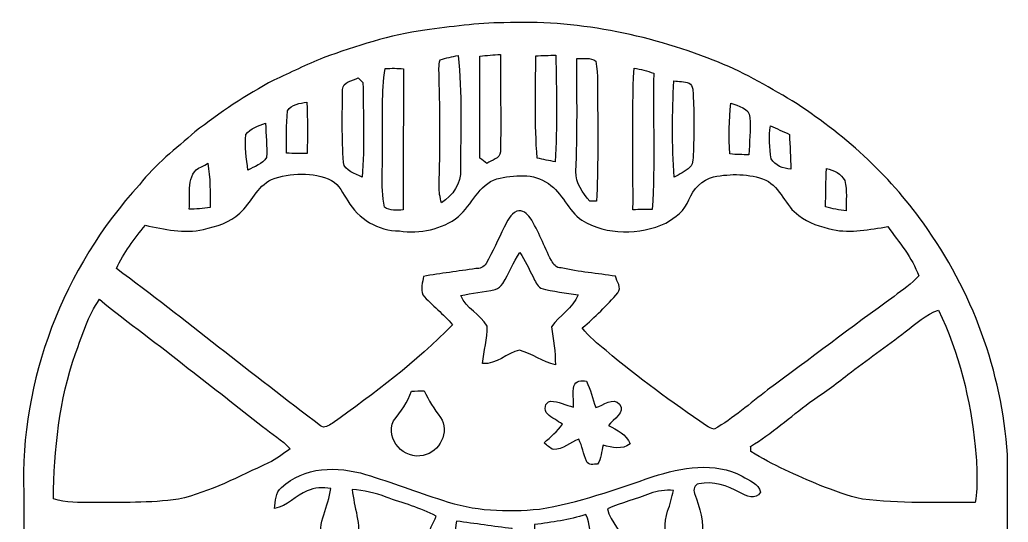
# Model space of a CAD drawing. Header units: centimetres. Extents: x -10.9 to 11, y -14.8 to 14.9.
# Drawn here: x -10.9 to 10.97, y 3.76 to 14.88 of the extents above; entities that cross this region are included whole.
import ezdxf

# ---------------------------------------------------------------- set-up
doc = ezdxf.new("R2010")
doc.units = ezdxf.units.CM
doc.header["$MEASUREMENT"] = 0
doc.layers.add('Camada 1', color=7, linetype='Continuous')

msp = doc.modelspace()

# ---------------------------------------------------------------- linework, layer by layer
at = {"layer": 'Camada 1', "color": 250}
for points, knots in [([(-1.94134, 14.65474), (-1.36137, 14.72882), (-0.7807, 14.81561), (-0.19438, 14.81737), (-0.19438, 14.81737), (1.38783, 14.8844), (2.97392, 14.57043), (4.44147, 13.98693), (4.44147, 13.98693), (5.05813, 13.75798), (5.62504, 13.41755), (6.19125, 13.08805), (6.19125, 13.08805), (7.31132, 12.37156), (8.31885, 11.46492), (9.09038, 10.37837), (9.09038, 10.37837), (10.17023, 8.88859), (10.82745, 7.0933), (10.94952, 5.25709), (10.94952, 5.25709), (10.95939, 1.37654), (10.95093, -2.50437), (10.9534, -6.38528), (10.9534, -6.38528), (10.8645, -9.15917), (10.96786, -11.93623), (10.89378, -14.71013), (10.89378, -14.71013), (8.31638, -14.7073), (5.73864, -14.72212), (3.16195, -14.69601), (3.16195, -14.69601), (1.67746, -14.66709), (0.19156, -14.75387), (-1.29293, -14.69319), (-1.29293, -14.69319), (-4.45699, -14.71965), (-7.62212, -14.70907), (-10.78618, -14.70942), (-10.78618, -14.70942), (-10.80241, -14.45119), (-10.81158, -14.1926), (-10.81299, -13.93472), (-10.81299, -13.93472), (-10.81334, -7.82002), (-10.81087, -1.70497), (-10.8144, 4.40972), (-10.8144, 4.40972), (-10.90083, 6.90421), (-9.9321, 9.39694), (-8.25147, 11.23138), (-8.25147, 11.23138), (-7.90434, 11.68259), (-7.44643, 12.02725), (-7.02486, 12.40331), (-7.02486, 12.40331), (-6.47277, 12.82665), (-5.89527, 13.2207), (-5.28073, 13.54772), (-5.28073, 13.54772), (-4.91419, 13.70894), (-4.56, 13.89768), (-4.18606, 14.04126), (-4.18606, 14.04126), (-3.45511, 14.30126), (-2.71321, 14.54891), (-1.94134, 14.65474), (-1.94134, 14.65474), (-1.94134, 14.65474), (-1.94134, 14.65474), (-1.94134, 14.65474)], [0, 0, 0, 0, 0.05263158, 0.05263158, 0.05263158, 0.05263158, 0.10526316, 0.10526316, 0.10526316, 0.10526316, 0.15789474, 0.15789474, 0.15789474, 0.15789474, 0.21052632, 0.21052632, 0.21052632, 0.21052632, 0.26315789, 0.26315789, 0.26315789, 0.26315789, 0.31578947, 0.31578947, 0.31578947, 0.31578947, 0.36842105, 0.36842105, 0.36842105, 0.36842105, 0.42105263, 0.42105263, 0.42105263, 0.42105263, 0.47368421, 0.47368421, 0.47368421, 0.47368421, 0.52631579, 0.52631579, 0.52631579, 0.52631579, 0.57894737, 0.57894737, 0.57894737, 0.57894737, 0.63157895, 0.63157895, 0.63157895, 0.63157895, 0.68421053, 0.68421053, 0.68421053, 0.68421053, 0.73684211, 0.73684211, 0.73684211, 0.73684211, 0.78947368, 0.78947368, 0.78947368, 0.78947368, 0.84210526, 0.84210526, 0.84210526, 0.84210526, 0.89473684, 0.89473684, 0.89473684, 0.89473684, 1, 1, 1, 1]), ([(-1.59773, 13.99469), (-1.64289, 13.8744), (-1.62242, 13.74175), (-1.62348, 13.61722), (-1.62348, 13.61722), (-1.60091, 12.81077), (-1.59456, 12.00362), (-1.62489, 11.19717), (-1.62489, 11.19717), (-1.63019, 11.07334), (-1.60055, 10.95198), (-1.57127, 10.83275), (-1.57127, 10.83275), (-1.32468, 10.98973), (-1.12466, 11.26596), (-1.14864, 11.5697), (-1.14864, 11.5697), (-1.15252, 12.41001), (-1.1116, 13.25633), (-1.20156, 14.09312), (-1.20156, 14.09312), (-1.33421, 14.0649), (-1.47002, 14.04196), (-1.59773, 13.99469), (-1.59773, 13.99469), (-1.59773, 13.99469), (-1.59773, 13.99469), (-1.59773, 13.99469)], [0, 0, 0, 0, 0.125, 0.125, 0.125, 0.125, 0.25, 0.25, 0.25, 0.25, 0.375, 0.375, 0.375, 0.375, 0.5, 0.5, 0.5, 0.5, 0.625, 0.625, 0.625, 0.625, 0.75, 0.75, 0.75, 0.75, 1, 1, 1, 1]), ([(-0.72249, 14.08077), (-0.72355, 13.3283), (-0.72531, 12.57547), (-0.72002, 11.82299), (-0.72002, 11.82299), (-0.66887, 11.78313), (-0.61736, 11.74327), (-0.5655, 11.7034), (-0.5655, 11.7034), (-0.46602, 11.7789), (-0.27728, 11.80571), (-0.26741, 11.95775), (-0.26741, 11.95775), (-0.24871, 12.67707), (-0.27199, 13.39673), (-0.26529, 14.1164), (-0.26529, 14.1164), (-0.41839, 14.10617), (-0.57044, 14.09453), (-0.72249, 14.08077), (-0.72249, 14.08077), (-0.72249, 14.08077), (-0.72249, 14.08077), (-0.72249, 14.08077)], [0, 0, 0, 0, 0.14285714, 0.14285714, 0.14285714, 0.14285714, 0.28571429, 0.28571429, 0.28571429, 0.28571429, 0.42857143, 0.42857143, 0.42857143, 0.42857143, 0.57142857, 0.57142857, 0.57142857, 0.57142857, 0.71428571, 0.71428571, 0.71428571, 0.71428571, 1, 1, 1, 1]), ([(0.51329, 14.08359), (0.51576, 13.32971), (0.48754, 12.57441), (0.54539, 11.82193), (0.54539, 11.82193), (0.67945, 11.7923), (0.8128, 11.76267), (0.94791, 11.73727), (0.94791, 11.73727), (0.98566, 12.52502), (0.97508, 13.31418), (0.95814, 14.10194), (0.95814, 14.10194), (0.80927, 14.0977), (0.66146, 14.09171), (0.51329, 14.08359), (0.51329, 14.08359), (0.51329, 14.08359), (0.51329, 14.08359), (0.51329, 14.08359)], [0, 0, 0, 0, 0.16666667, 0.16666667, 0.16666667, 0.16666667, 0.33333333, 0.33333333, 0.33333333, 0.33333333, 0.5, 0.5, 0.5, 0.5, 0.66666667, 0.66666667, 0.66666667, 0.66666667, 1, 1, 1, 1]), ([(1.42205, 14.02503), (1.42593, 13.19106), (1.43898, 12.3571), (1.403, 11.52348), (1.403, 11.52348), (1.391, 11.26631), (1.56034, 11.0557), (1.7085, 10.86485), (1.7085, 10.86485), (1.7586, 10.86555), (1.80904, 10.86626), (1.85984, 10.86697), (1.85984, 10.86697), (1.89054, 11.5951), (1.89301, 12.32464), (1.88101, 13.05313), (1.88101, 13.05313), (1.87184, 13.35687), (1.89865, 13.66343), (1.84573, 13.96435), (1.84573, 13.96435), (1.72861, 14.06137), (1.56175, 14.0148), (1.42205, 14.02503), (1.42205, 14.02503), (1.42205, 14.02503), (1.42205, 14.02503), (1.42205, 14.02503)], [0, 0, 0, 0, 0.125, 0.125, 0.125, 0.125, 0.25, 0.25, 0.25, 0.25, 0.375, 0.375, 0.375, 0.375, 0.5, 0.5, 0.5, 0.5, 0.625, 0.625, 0.625, 0.625, 0.75, 0.75, 0.75, 0.75, 1, 1, 1, 1]), ([(-2.81446, 13.8056), (-2.91077, 13.27926), (-2.85997, 12.7381), (-2.87726, 12.20611), (-2.87726, 12.20611), (-2.85891, 11.7161), (-2.92276, 11.2148), (-2.83457, 10.73115), (-2.83457, 10.73115), (-2.7111, 10.65107), (-2.55658, 10.66835), (-2.41688, 10.67435), (-2.41688, 10.67435), (-2.42111, 11.71645), (-2.41229, 12.75891), (-2.40912, 13.80102), (-2.40912, 13.80102), (-2.54388, 13.81054), (-2.6797, 13.81125), (-2.81446, 13.8056), (-2.81446, 13.8056), (-2.81446, 13.8056), (-2.81446, 13.8056), (-2.81446, 13.8056)], [0, 0, 0, 0, 0.14285714, 0.14285714, 0.14285714, 0.14285714, 0.28571429, 0.28571429, 0.28571429, 0.28571429, 0.42857143, 0.42857143, 0.42857143, 0.42857143, 0.57142857, 0.57142857, 0.57142857, 0.57142857, 0.71428571, 0.71428571, 0.71428571, 0.71428571, 1, 1, 1, 1]), ([(2.68958, 13.8116), (2.63454, 12.76844), (2.67406, 11.72316), (2.66559, 10.67893), (2.66559, 10.67893), (2.80776, 10.67893), (2.94993, 10.6807), (3.09245, 10.68317), (3.09245, 10.68317), (3.1556, 11.68753), (3.10621, 12.69506), (3.12385, 13.70048), (3.12385, 13.70048), (2.98309, 13.75092), (2.83704, 13.78761), (2.68958, 13.8116), (2.68958, 13.8116), (2.68958, 13.8116), (2.68958, 13.8116), (2.68958, 13.8116)], [0, 0, 0, 0, 0.16666667, 0.16666667, 0.16666667, 0.16666667, 0.33333333, 0.33333333, 0.33333333, 0.33333333, 0.5, 0.5, 0.5, 0.5, 0.66666667, 0.66666667, 0.66666667, 0.66666667, 1, 1, 1, 1]), ([(-3.75779, 13.33747), (-3.76555, 12.80054), (-3.77719, 12.26185), (-3.73839, 11.72598), (-3.73839, 11.72598), (-3.71828, 11.52878), (-3.47274, 11.48221), (-3.32493, 11.39613), (-3.32493, 11.39613), (-3.2699, 12.09428), (-3.30306, 12.79631), (-3.30764, 13.49586), (-3.30764, 13.49586), (-3.34257, 13.52903), (-3.37679, 13.56219), (-3.41101, 13.5957), (-3.41101, 13.5957), (-3.53554, 13.53326), (-3.76237, 13.51809), (-3.75779, 13.33747), (-3.75779, 13.33747), (-3.75779, 13.33747), (-3.75779, 13.33747), (-3.75779, 13.33747)], [0, 0, 0, 0, 0.14285714, 0.14285714, 0.14285714, 0.14285714, 0.28571429, 0.28571429, 0.28571429, 0.28571429, 0.42857143, 0.42857143, 0.42857143, 0.42857143, 0.57142857, 0.57142857, 0.57142857, 0.57142857, 0.71428571, 0.71428571, 0.71428571, 0.71428571, 1, 1, 1, 1]), ([(3.57117, 13.53538), (3.52989, 12.82488), (3.52742, 12.11051), (3.57646, 11.40037), (3.57646, 11.40037), (3.69993, 11.45928), (3.81988, 11.52842), (3.9243, 11.61768), (3.9243, 11.61768), (4.01637, 11.70128), (3.98639, 11.85227), (4.00332, 11.95775), (4.00332, 11.95775), (4.01461, 12.3698), (4.01673, 12.78255), (3.99944, 13.19424), (3.99944, 13.19424), (3.98992, 13.28279), (4.00509, 13.42672), (3.90701, 13.48034), (3.90701, 13.48034), (3.80436, 13.52973), (3.67665, 13.50856), (3.57117, 13.53538), (3.57117, 13.53538), (3.57117, 13.53538), (3.57117, 13.53538), (3.57117, 13.53538)], [0, 0, 0, 0, 0.125, 0.125, 0.125, 0.125, 0.25, 0.25, 0.25, 0.25, 0.375, 0.375, 0.375, 0.375, 0.5, 0.5, 0.5, 0.5, 0.625, 0.625, 0.625, 0.625, 0.75, 0.75, 0.75, 0.75, 1, 1, 1, 1]), ([(-4.97628, 12.8651), (-5.00839, 12.55536), (-4.99392, 12.24245), (-4.99674, 11.9313), (-4.99674, 11.9313), (-4.84646, 11.91683), (-4.69477, 11.91824), (-4.54378, 11.92389), (-4.54378, 11.92389), (-4.53249, 12.30277), (-4.53284, 12.68201), (-4.5473, 13.06054), (-4.5473, 13.06054), (-4.6997, 13.03549), (-4.89267, 13.0175), (-4.97628, 12.8651), (-4.97628, 12.8651), (-4.97628, 12.8651), (-4.97628, 12.8651), (-4.97628, 12.8651)], [0, 0, 0, 0, 0.16666667, 0.16666667, 0.16666667, 0.16666667, 0.33333333, 0.33333333, 0.33333333, 0.33333333, 0.5, 0.5, 0.5, 0.5, 0.66666667, 0.66666667, 0.66666667, 0.66666667, 1, 1, 1, 1]), ([(4.82988, 13.03584), (4.79884, 12.6626), (4.77485, 12.28584), (4.81224, 11.91225), (4.81224, 11.91225), (4.95088, 11.89919), (5.08917, 11.89672), (5.22852, 11.89425), (5.22852, 11.89425), (5.24016, 12.16977), (5.27297, 12.44529), (5.25321, 12.72116), (5.25321, 12.72116), (5.24616, 12.93107), (4.9911, 12.97763), (4.82988, 13.03584), (4.82988, 13.03584), (4.82988, 13.03584), (4.82988, 13.03584), (4.82988, 13.03584)], [0, 0, 0, 0, 0.16666667, 0.16666667, 0.16666667, 0.16666667, 0.33333333, 0.33333333, 0.33333333, 0.33333333, 0.5, 0.5, 0.5, 0.5, 0.66666667, 0.66666667, 0.66666667, 0.66666667, 1, 1, 1, 1]), ([(-5.90021, 12.34052), (-5.92808, 12.07805), (-5.88998, 11.811), (-5.85188, 11.551), (-5.85188, 11.551), (-5.71147, 11.63285), (-5.53614, 11.6907), (-5.44407, 11.83146), (-5.44407, 11.83146), (-5.41902, 12.08475), (-5.46135, 12.34122), (-5.461, 12.59487), (-5.461, 12.59487), (-5.61587, 12.53631), (-5.80355, 12.48798), (-5.90021, 12.34052), (-5.90021, 12.34052), (-5.90021, 12.34052), (-5.90021, 12.34052), (-5.90021, 12.34052)], [0, 0, 0, 0, 0.16666667, 0.16666667, 0.16666667, 0.16666667, 0.33333333, 0.33333333, 0.33333333, 0.33333333, 0.5, 0.5, 0.5, 0.5, 0.66666667, 0.66666667, 0.66666667, 0.66666667, 1, 1, 1, 1]), ([(5.7083, 12.53701), (5.66632, 12.29571), (5.69136, 12.0463), (5.72205, 11.80606), (5.72205, 11.80606), (5.80496, 11.65225), (5.99158, 11.5891), (6.15703, 11.57464), (6.15703, 11.57464), (6.15315, 11.83252), (6.14362, 12.08969), (6.12599, 12.34687), (6.12599, 12.34687), (5.98629, 12.41001), (5.848, 12.47457), (5.7083, 12.53701), (5.7083, 12.53701), (5.7083, 12.53701), (5.7083, 12.53701), (5.7083, 12.53701)], [0, 0, 0, 0, 0.16666667, 0.16666667, 0.16666667, 0.16666667, 0.33333333, 0.33333333, 0.33333333, 0.33333333, 0.5, 0.5, 0.5, 0.5, 0.66666667, 0.66666667, 0.66666667, 0.66666667, 1, 1, 1, 1]), ([(-6.87952, 11.6272), (-7.24994, 11.48538), (-7.106, 10.99432), (-7.15645, 10.69093), (-7.15645, 10.69093), (-7.00017, 10.6874), (-6.84495, 10.70998), (-6.68972, 10.72515), (-6.68972, 10.72515), (-6.68126, 11.05288), (-6.68796, 11.38273), (-6.74052, 11.70693), (-6.74052, 11.70693), (-6.7751, 11.68682), (-6.84495, 11.64696), (-6.87952, 11.6272), (-6.87952, 11.6272), (-6.87952, 11.6272), (-6.87952, 11.6272), (-6.87952, 11.6272)], [0, 0, 0, 0, 0.16666667, 0.16666667, 0.16666667, 0.16666667, 0.33333333, 0.33333333, 0.33333333, 0.33333333, 0.5, 0.5, 0.5, 0.5, 0.66666667, 0.66666667, 0.66666667, 0.66666667, 1, 1, 1, 1]), ([(-5.33329, 11.34604), (-5.6575, 11.19364), (-5.77109, 10.82569), (-6.03356, 10.6045), (-6.03356, 10.6045), (-6.24946, 10.39248), (-6.55144, 10.30922), (-6.83719, 10.23902), (-6.83719, 10.23902), (-7.26616, 10.14342), (-7.7022, 10.24502), (-8.12271, 10.33357), (-8.12271, 10.33357), (-8.36048, 10.03265), (-8.61236, 9.73067), (-8.76018, 9.3733), (-8.76018, 9.3733), (-7.233, 8.24371), (-5.76721, 7.03333), (-4.24639, 5.89597), (-4.24639, 5.89597), (-4.16454, 5.82224), (-4.0647, 5.90021), (-3.98992, 5.94501), (-3.98992, 5.94501), (-3.05788, 6.61423), (-2.13254, 7.30426), (-1.32821, 8.12659), (-1.32821, 8.12659), (-1.52153, 8.37283), (-1.78047, 8.55768), (-1.98579, 8.79228), (-1.98579, 8.79228), (-2.03553, 8.92351), (-1.98579, 9.06815), (-1.97062, 9.20221), (-1.97062, 9.20221), (-1.58715, 9.27206), (-1.19944, 9.31298), (-0.81456, 9.37472), (-0.81456, 9.37472), (-0.7239, 9.3666), (-0.63041, 9.40893), (-0.58526, 9.48655), (-0.58526, 9.48655), (-0.43145, 9.74407), (-0.3175, 10.02242), (-0.18627, 10.29158), (-0.18627, 10.29158), (-0.10724, 10.41753), (-0.05292, 10.58827), (0.09948, 10.64366), (0.09948, 10.64366), (0.21731, 10.68317), (0.32702, 10.59039), (0.39017, 10.49937), (0.39017, 10.49937), (0.58279, 10.2041), (0.6925, 9.86578), (0.86007, 9.5571), (0.86007, 9.5571), (0.90558, 9.4749), (0.96061, 9.38001), (1.07774, 9.39271), (1.07774, 9.39271), (1.47179, 9.29675), (1.87819, 9.26923), (2.27789, 9.20432), (2.27789, 9.20432), (2.30964, 9.08861), (2.42076, 8.94891), (2.32974, 8.83602), (2.32974, 8.83602), (2.0895, 8.55803), (1.82562, 8.2991), (1.54517, 8.06168), (1.54517, 8.06168), (1.6891, 7.86236), (1.88666, 7.71349), (2.07363, 7.55756), (2.07363, 7.55756), (2.77742, 6.95854), (3.52919, 6.41844), (4.28978, 5.89421), (4.28978, 5.89421), (4.34164, 5.8607), (4.39667, 5.82718), (4.45982, 5.82083), (4.45982, 5.82083), (4.89126, 6.05543), (5.25462, 6.39198), (5.6448, 6.6862), (5.6448, 6.6862), (6.57684, 7.37694), (7.50217, 8.0772), (8.44197, 8.75771), (8.44197, 8.75771), (8.62718, 8.90552), (8.83073, 9.03287), (8.98737, 9.21279), (8.98737, 9.21279), (8.84484, 9.62201), (8.55098, 9.95398), (8.30439, 10.30393), (8.30439, 10.30393), (7.90222, 10.24396), (7.48877, 10.1533), (7.08342, 10.23761), (7.08342, 10.23761), (6.82096, 10.30252), (6.54826, 10.37555), (6.33659, 10.55299), (6.33659, 10.55299), (6.02862, 10.75478), (5.9436, 11.17071), (5.60211, 11.33369), (5.60211, 11.33369), (5.2384, 11.48468), (4.83094, 11.47727), (4.44994, 11.40742), (4.44994, 11.40742), (4.19805, 11.33651), (3.99909, 11.13719), (3.90207, 10.89801), (3.90207, 10.89801), (3.81282, 10.66094), (3.60751, 10.50043), (3.39196, 10.38366), (3.39196, 10.38366), (2.81129, 10.11378), (2.09056, 10.11167), (1.53494, 10.4454), (1.53494, 10.4454), (1.22555, 10.65424), (1.10984, 11.05358), (0.7941, 11.25502), (0.7941, 11.25502), (0.47025, 11.50338), (0.02787, 11.43705), (-0.34537, 11.36438), (-0.34537, 11.36438), (-0.74683, 11.22786), (-0.89711, 10.79041), (-1.19345, 10.52477), (-1.19345, 10.52477), (-1.56069, 10.24431), (-2.04717, 10.13636), (-2.50261, 10.20868), (-2.50261, 10.20868), (-2.96792, 10.20515), (-3.41242, 10.47573), (-3.64243, 10.87508), (-3.64243, 10.87508), (-3.75214, 11.03171), (-3.82976, 11.22821), (-4.00297, 11.32522), (-4.00297, 11.32522), (-4.41713, 11.52207), (-4.90961, 11.50302), (-5.33329, 11.34604), (-5.33329, 11.34604), (-5.33329, 11.34604), (-5.33329, 11.34604), (-5.33329, 11.34604)], [0, 0, 0, 0, 0.02380952, 0.02380952, 0.02380952, 0.02380952, 0.04761905, 0.04761905, 0.04761905, 0.04761905, 0.07142857, 0.07142857, 0.07142857, 0.07142857, 0.0952381, 0.0952381, 0.0952381, 0.0952381, 0.11904762, 0.11904762, 0.11904762, 0.11904762, 0.14285714, 0.14285714, 0.14285714, 0.14285714, 0.16666667, 0.16666667, 0.16666667, 0.16666667, 0.19047619, 0.19047619, 0.19047619, 0.19047619, 0.21428571, 0.21428571, 0.21428571, 0.21428571, 0.23809524, 0.23809524, 0.23809524, 0.23809524, 0.26190476, 0.26190476, 0.26190476, 0.26190476, 0.28571429, 0.28571429, 0.28571429, 0.28571429, 0.30952381, 0.30952381, 0.30952381, 0.30952381, 0.33333333, 0.33333333, 0.33333333, 0.33333333, 0.35714286, 0.35714286, 0.35714286, 0.35714286, 0.38095238, 0.38095238, 0.38095238, 0.38095238, 0.4047619, 0.4047619, 0.4047619, 0.4047619, 0.42857143, 0.42857143, 0.42857143, 0.42857143, 0.45238095, 0.45238095, 0.45238095, 0.45238095, 0.47619048, 0.47619048, 0.47619048, 0.47619048, 0.5, 0.5, 0.5, 0.5, 0.52380952, 0.52380952, 0.52380952, 0.52380952, 0.54761905, 0.54761905, 0.54761905, 0.54761905, 0.57142857, 0.57142857, 0.57142857, 0.57142857, 0.5952381, 0.5952381, 0.5952381, 0.5952381, 0.61904762, 0.61904762, 0.61904762, 0.61904762, 0.64285714, 0.64285714, 0.64285714, 0.64285714, 0.66666667, 0.66666667, 0.66666667, 0.66666667, 0.69047619, 0.69047619, 0.69047619, 0.69047619, 0.71428571, 0.71428571, 0.71428571, 0.71428571, 0.73809524, 0.73809524, 0.73809524, 0.73809524, 0.76190476, 0.76190476, 0.76190476, 0.76190476, 0.78571429, 0.78571429, 0.78571429, 0.78571429, 0.80952381, 0.80952381, 0.80952381, 0.80952381, 0.83333333, 0.83333333, 0.83333333, 0.83333333, 0.85714286, 0.85714286, 0.85714286, 0.85714286, 0.88095238, 0.88095238, 0.88095238, 0.88095238, 0.9047619, 0.9047619, 0.9047619, 0.9047619, 0.92857143, 0.92857143, 0.92857143, 0.92857143, 0.95238095, 0.95238095, 0.95238095, 0.95238095, 1, 1, 1, 1]), ([(6.94619, 11.5891), (6.93314, 11.30582), (6.93102, 11.02219), (6.92573, 10.73891), (6.92573, 10.73891), (7.07743, 10.70292), (7.22983, 10.668), (7.3854, 10.65001), (7.3854, 10.65001), (7.37658, 10.87296), (7.40798, 11.10438), (7.35295, 11.3224), (7.35295, 11.3224), (7.27181, 11.47127), (7.10777, 11.55559), (6.94619, 11.5891), (6.94619, 11.5891), (6.94619, 11.5891), (6.94619, 11.5891), (6.94619, 11.5891)], [0, 0, 0, 0, 0.16666667, 0.16666667, 0.16666667, 0.16666667, 0.33333333, 0.33333333, 0.33333333, 0.33333333, 0.5, 0.5, 0.5, 0.5, 0.66666667, 0.66666667, 0.66666667, 0.66666667, 1, 1, 1, 1]), ([(-0.21343, 9.04628), (-0.25435, 8.9849), (-0.30939, 8.92633), (-0.38453, 8.91117), (-0.38453, 8.91117), (-0.63606, 8.85331), (-0.89323, 8.82932), (-1.14582, 8.77852), (-1.14582, 8.77852), (-1.02164, 8.49595), (-0.71931, 8.35872), (-0.56056, 8.1026), (-0.56056, 8.1026), (-0.54081, 7.82532), (-0.64523, 7.55156), (-0.66005, 7.27428), (-0.66005, 7.27428), (-0.35101, 7.24711), (-0.12524, 7.50323), (0.15804, 7.56849), (0.15804, 7.56849), (0.43145, 7.48877), (0.66781, 7.30709), (0.94862, 7.24112), (0.94862, 7.24112), (0.95003, 7.52581), (0.9077, 7.80803), (0.86254, 8.08849), (0.86254, 8.08849), (1.03928, 8.33755), (1.33526, 8.50194), (1.45168, 8.79193), (1.45168, 8.79193), (1.17792, 8.84273), (0.89747, 8.86248), (0.62971, 8.94009), (0.62971, 8.94009), (0.54187, 8.9983), (0.50094, 9.10061), (0.45473, 9.19092), (0.45473, 9.19092), (0.3683, 9.37577), (0.26741, 9.55357), (0.16475, 9.72996), (0.16475, 9.72996), (0.01411, 9.51618), (-0.07232, 9.26571), (-0.21343, 9.04628), (-0.21343, 9.04628), (-0.21343, 9.04628), (-0.21343, 9.04628), (-0.21343, 9.04628)], [0, 0, 0, 0, 0.07142857, 0.07142857, 0.07142857, 0.07142857, 0.14285714, 0.14285714, 0.14285714, 0.14285714, 0.21428571, 0.21428571, 0.21428571, 0.21428571, 0.28571429, 0.28571429, 0.28571429, 0.28571429, 0.35714286, 0.35714286, 0.35714286, 0.35714286, 0.42857143, 0.42857143, 0.42857143, 0.42857143, 0.5, 0.5, 0.5, 0.5, 0.57142857, 0.57142857, 0.57142857, 0.57142857, 0.64285714, 0.64285714, 0.64285714, 0.64285714, 0.71428571, 0.71428571, 0.71428571, 0.71428571, 0.78571429, 0.78571429, 0.78571429, 0.78571429, 0.85714286, 0.85714286, 0.85714286, 0.85714286, 1, 1, 1, 1]), ([(-9.66611, 7.493), (-10.02771, 6.46254), (-10.14553, 5.36399), (-10.154, 4.27708), (-10.154, 4.27708), (-9.88095, 4.17583), (-9.58109, 4.2037), (-9.29569, 4.19241), (-9.29569, 4.19241), (-8.65963, 4.19911), (-8.01899, 4.1783), (-7.38717, 4.26896), (-7.38717, 4.26896), (-6.68549, 4.43018), (-6.04802, 4.77238), (-5.39926, 5.07153), (-5.39926, 5.07153), (-5.2257, 5.15408), (-5.07224, 5.2705), (-4.91984, 5.3855), (-4.91984, 5.3855), (-5.09905, 5.57847), (-5.32694, 5.71641), (-5.5305, 5.88151), (-5.5305, 5.88151), (-6.08224, 6.3059), (-6.62234, 6.74405), (-7.17726, 7.16456), (-7.17726, 7.16456), (-7.81826, 7.69126), (-8.50159, 8.16363), (-9.138, 8.69597), (-9.138, 8.69597), (-9.38988, 8.3319), (-9.51865, 7.90504), (-9.66611, 7.493), (-9.66611, 7.493), (-9.66611, 7.493), (-9.66611, 7.493), (-9.66611, 7.493)], [0, 0, 0, 0, 0.09090909, 0.09090909, 0.09090909, 0.09090909, 0.18181818, 0.18181818, 0.18181818, 0.18181818, 0.27272727, 0.27272727, 0.27272727, 0.27272727, 0.36363636, 0.36363636, 0.36363636, 0.36363636, 0.45454545, 0.45454545, 0.45454545, 0.45454545, 0.54545455, 0.54545455, 0.54545455, 0.54545455, 0.63636364, 0.63636364, 0.63636364, 0.63636364, 0.72727273, 0.72727273, 0.72727273, 0.72727273, 0.81818182, 0.81818182, 0.81818182, 0.81818182, 1, 1, 1, 1]), ([(8.69103, 7.97736), (8.27828, 7.64505), (7.83414, 7.35506), (7.41856, 7.02627), (7.41856, 7.02627), (7.14763, 6.81143), (6.86858, 6.60647), (6.58107, 6.41456), (6.58107, 6.41456), (6.14539, 6.08647), (5.73299, 5.72664), (5.26909, 5.43772), (5.26909, 5.43772), (5.2705, 5.40949), (5.27367, 5.3534), (5.27544, 5.32518), (5.27544, 5.32518), (5.75733, 5.01967), (6.28297, 4.79425), (6.80755, 4.57376), (6.80755, 4.57376), (7.11376, 4.45982), (7.41962, 4.33775), (7.7403, 4.27037), (7.7403, 4.27037), (8.56897, 4.15925), (9.40647, 4.20829), (10.23973, 4.19594), (10.23973, 4.19594), (10.3004, 4.60516), (10.27536, 5.02144), (10.23902, 5.43172), (10.23902, 5.43172), (10.1346, 6.47524), (9.87954, 7.50887), (9.42622, 8.45749), (9.42622, 8.45749), (9.14788, 8.35342), (8.92492, 8.15199), (8.69103, 7.97736), (8.69103, 7.97736), (8.69103, 7.97736), (8.69103, 7.97736), (8.69103, 7.97736)], [0, 0, 0, 0, 0.08333333, 0.08333333, 0.08333333, 0.08333333, 0.16666667, 0.16666667, 0.16666667, 0.16666667, 0.25, 0.25, 0.25, 0.25, 0.33333333, 0.33333333, 0.33333333, 0.33333333, 0.41666667, 0.41666667, 0.41666667, 0.41666667, 0.5, 0.5, 0.5, 0.5, 0.58333333, 0.58333333, 0.58333333, 0.58333333, 0.66666667, 0.66666667, 0.66666667, 0.66666667, 0.75, 0.75, 0.75, 0.75, 0.83333333, 0.83333333, 0.83333333, 0.83333333, 1, 1, 1, 1]), ([(1.35925, 6.77439), (1.31621, 6.62234), (1.36878, 6.46218), (1.34796, 6.30696), (1.34796, 6.30696), (1.17934, 6.35353), (1.01741, 6.42937), (0.84032, 6.44207), (0.84032, 6.44207), (0.71508, 6.41667), (0.68509, 6.23746), (0.77399, 6.15527), (0.77399, 6.15527), (0.87242, 6.06425), (0.99554, 6.00534), (1.10631, 5.93019), (1.10631, 5.93019), (0.99836, 5.76792), (0.84102, 5.64938), (0.70273, 5.51497), (0.70273, 5.51497), (0.76517, 5.45994), (0.82621, 5.39891), (0.90452, 5.36575), (0.90452, 5.36575), (1.11831, 5.37069), (1.276, 5.52732), (1.46685, 5.59964), (1.46685, 5.59964), (1.54481, 5.44371), (1.56492, 5.26697), (1.63759, 5.10928), (1.63759, 5.10928), (1.67534, 5.00944), (1.7967, 5.04719), (1.88136, 5.04225), (1.88136, 5.04225), (1.95933, 5.17031), (1.97132, 5.32377), (2.00731, 5.46629), (2.00731, 5.46629), (2.20662, 5.40667), (2.4197, 5.35552), (2.60209, 5.49663), (2.60209, 5.49663), (2.51566, 5.70442), (2.31281, 5.80249), (2.12478, 5.89915), (2.12478, 5.89915), (2.22179, 6.04837), (2.5146, 6.1782), (2.37067, 6.37399), (2.37067, 6.37399), (2.22673, 6.53944), (2.00695, 6.34118), (1.84538, 6.29744), (1.84538, 6.29744), (1.76071, 6.48652), (1.73355, 6.69784), (1.63512, 6.87987), (1.63512, 6.87987), (1.52188, 6.90386), (1.40123, 6.88975), (1.35925, 6.77439), (1.35925, 6.77439), (1.35925, 6.77439), (1.35925, 6.77439), (1.35925, 6.77439)], [0, 0, 0, 0, 0.05555556, 0.05555556, 0.05555556, 0.05555556, 0.11111111, 0.11111111, 0.11111111, 0.11111111, 0.16666667, 0.16666667, 0.16666667, 0.16666667, 0.22222222, 0.22222222, 0.22222222, 0.22222222, 0.27777778, 0.27777778, 0.27777778, 0.27777778, 0.33333333, 0.33333333, 0.33333333, 0.33333333, 0.38888889, 0.38888889, 0.38888889, 0.38888889, 0.44444444, 0.44444444, 0.44444444, 0.44444444, 0.5, 0.5, 0.5, 0.5, 0.55555556, 0.55555556, 0.55555556, 0.55555556, 0.61111111, 0.61111111, 0.61111111, 0.61111111, 0.66666667, 0.66666667, 0.66666667, 0.66666667, 0.72222222, 0.72222222, 0.72222222, 0.72222222, 0.77777778, 0.77777778, 0.77777778, 0.77777778, 0.83333333, 0.83333333, 0.83333333, 0.83333333, 0.88888889, 0.88888889, 0.88888889, 0.88888889, 1, 1, 1, 1]), ([(-2.23449, 6.66185), (-2.31881, 6.4142), (-2.47191, 6.20642), (-2.63419, 6.00498), (-2.63419, 6.00498), (-2.82046, 5.59435), (-2.39183, 5.12868), (-1.97344, 5.2391), (-1.97344, 5.2391), (-1.61819, 5.30154), (-1.37336, 5.77109), (-1.59385, 6.07871), (-1.59385, 6.07871), (-1.73037, 6.26569), (-1.85526, 6.45971), (-1.95545, 6.6682), (-1.95545, 6.6682), (-2.04858, 6.66644), (-2.14171, 6.66432), (-2.23449, 6.66185), (-2.23449, 6.66185), (-2.23449, 6.66185), (-2.23449, 6.66185), (-2.23449, 6.66185)], [0, 0, 0, 0, 0.14285714, 0.14285714, 0.14285714, 0.14285714, 0.28571429, 0.28571429, 0.28571429, 0.28571429, 0.42857143, 0.42857143, 0.42857143, 0.42857143, 0.57142857, 0.57142857, 0.57142857, 0.57142857, 0.71428571, 0.71428571, 0.71428571, 0.71428571, 1, 1, 1, 1]), ([(3.11115, 4.77061), (2.28847, 4.48098), (1.45909, 4.18959), (0.59514, 4.05059), (0.59514, 4.05059), (-0.12206, 3.97792), (-0.86572, 4.0065), (-1.55152, 4.24709), (-1.55152, 4.24709), (-2.12125, 4.4256), (-2.67829, 4.6415), (-3.24908, 4.81612), (-3.24908, 4.81612), (-3.86186, 5.0045), (-4.61998, 4.99604), (-5.10963, 4.52684), (-5.10963, 4.52684), (-5.24827, 4.41219), (-5.2391, 4.22451), (-5.26344, 4.06294), (-5.26344, 4.06294), (-4.98299, 4.11656), (-4.79531, 4.34622), (-4.54131, 4.45452), (-4.54131, 4.45452), (-4.37938, 4.52861), (-4.19382, 4.53108), (-4.02096, 4.5018), (-4.02096, 4.5018), (-4.06859, 4.1088), (-4.31518, 3.74544), (-4.23227, 3.33904), (-4.23227, 3.33904), (-4.22804, 3.12526), (-4.10316, 2.93582), (-3.92994, 2.81975), (-3.92994, 2.81975), (-3.62056, 2.74285), (-3.50449, 3.09069), (-3.43076, 3.31364), (-3.43076, 3.31364), (-3.33904, 3.70452), (-3.5112, 4.09469), (-3.54365, 4.48275), (-3.54365, 4.48275), (-3.28612, 4.46722), (-3.0353, 4.40619), (-2.79435, 4.31447), (-2.79435, 4.31447), (-2.42464, 4.17759), (-2.03694, 4.08234), (-1.68945, 3.89114), (-1.68945, 3.89114), (-1.81751, 3.57223), (-2.01859, 3.27625), (-2.06375, 2.92841), (-2.06375, 2.92841), (-2.06481, 2.70616), (-2.06587, 2.44757), (-1.91276, 2.26695), (-1.91276, 2.26695), (-1.81751, 2.15688), (-1.64253, 2.16429), (-1.54023, 2.26377), (-1.54023, 2.26377), (-1.28834, 2.47509), (-1.19662, 2.81975), (-1.1998, 3.13725), (-1.1998, 3.13725), (-1.23472, 3.35033), (-1.2954, 3.56729), (-1.2379, 3.78213), (-1.2379, 3.78213), (-0.82867, 3.72604), (-0.41981, 3.66995), (-0.01023, 3.61597), (-0.01023, 3.61597), (-0.04022, 3.16124), (-0.1845, 2.66312), (0.02787, 2.23132), (0.02787, 2.23132), (0.12982, 2.07539), (0.28257, 1.88101), (0.49742, 1.94769), (0.49742, 1.94769), (0.65193, 2.07821), (0.72531, 2.28741), (0.74648, 2.48285), (0.74648, 2.48285), (0.83749, 2.92417), (0.47025, 3.2706), (0.49001, 3.70452), (0.49001, 3.70452), (0.87136, 3.76167), (1.25554, 3.80753), (1.62384, 3.92677), (1.62384, 3.92677), (1.82245, 3.51331), (1.60867, 2.99755), (1.88207, 2.60597), (1.88207, 2.60597), (1.96532, 2.38831), (2.19428, 2.31951), (2.38901, 2.24049), (2.38901, 2.24049), (2.61126, 2.51813), (2.64901, 2.91782), (2.52166, 3.24485), (2.52166, 3.24485), (2.43346, 3.5433), (2.16429, 3.74544), (2.10291, 4.05624), (2.10291, 4.05624), (2.40806, 4.18924), (2.73191, 4.2739), (3.04271, 4.39244), (3.04271, 4.39244), (3.20781, 4.45946), (3.38596, 4.47322), (3.5627, 4.4637), (3.5627, 4.4637), (3.52919, 4.30777), (3.4865, 4.15431), (3.43288, 4.00438), (3.43288, 4.00438), (3.34504, 3.74438), (3.38384, 3.46604), (3.43112, 3.20322), (3.43112, 3.20322), (3.48297, 2.9778), (3.69817, 2.82046), (3.92959, 2.82646), (3.92959, 2.82646), (4.03966, 3.00919), (4.18183, 3.18488), (4.19594, 3.40748), (4.19594, 3.40748), (4.24885, 3.74967), (4.13632, 4.07987), (4.02802, 4.39773), (4.02802, 4.39773), (3.99168, 4.47922), (4.02449, 4.59246), (4.12044, 4.60975), (4.12044, 4.60975), (4.43618, 4.67325), (4.75721, 4.56882), (5.03167, 4.41607), (5.03167, 4.41607), (5.16678, 4.33705), (5.38586, 4.24321), (5.48393, 4.4203), (5.48393, 4.4203), (5.45006, 4.61821), (5.22958, 4.68454), (5.08176, 4.77873), (5.08176, 4.77873), (4.47181, 5.10469), (3.74015, 4.9657), (3.11115, 4.77061), (3.11115, 4.77061), (3.11115, 4.77061), (3.11115, 4.77061), (3.11115, 4.77061)], [0, 0, 0, 0, 0.02380952, 0.02380952, 0.02380952, 0.02380952, 0.04761905, 0.04761905, 0.04761905, 0.04761905, 0.07142857, 0.07142857, 0.07142857, 0.07142857, 0.0952381, 0.0952381, 0.0952381, 0.0952381, 0.11904762, 0.11904762, 0.11904762, 0.11904762, 0.14285714, 0.14285714, 0.14285714, 0.14285714, 0.16666667, 0.16666667, 0.16666667, 0.16666667, 0.19047619, 0.19047619, 0.19047619, 0.19047619, 0.21428571, 0.21428571, 0.21428571, 0.21428571, 0.23809524, 0.23809524, 0.23809524, 0.23809524, 0.26190476, 0.26190476, 0.26190476, 0.26190476, 0.28571429, 0.28571429, 0.28571429, 0.28571429, 0.30952381, 0.30952381, 0.30952381, 0.30952381, 0.33333333, 0.33333333, 0.33333333, 0.33333333, 0.35714286, 0.35714286, 0.35714286, 0.35714286, 0.38095238, 0.38095238, 0.38095238, 0.38095238, 0.4047619, 0.4047619, 0.4047619, 0.4047619, 0.42857143, 0.42857143, 0.42857143, 0.42857143, 0.45238095, 0.45238095, 0.45238095, 0.45238095, 0.47619048, 0.47619048, 0.47619048, 0.47619048, 0.5, 0.5, 0.5, 0.5, 0.52380952, 0.52380952, 0.52380952, 0.52380952, 0.54761905, 0.54761905, 0.54761905, 0.54761905, 0.57142857, 0.57142857, 0.57142857, 0.57142857, 0.5952381, 0.5952381, 0.5952381, 0.5952381, 0.61904762, 0.61904762, 0.61904762, 0.61904762, 0.64285714, 0.64285714, 0.64285714, 0.64285714, 0.66666667, 0.66666667, 0.66666667, 0.66666667, 0.69047619, 0.69047619, 0.69047619, 0.69047619, 0.71428571, 0.71428571, 0.71428571, 0.71428571, 0.73809524, 0.73809524, 0.73809524, 0.73809524, 0.76190476, 0.76190476, 0.76190476, 0.76190476, 0.78571429, 0.78571429, 0.78571429, 0.78571429, 0.80952381, 0.80952381, 0.80952381, 0.80952381, 0.83333333, 0.83333333, 0.83333333, 0.83333333, 0.85714286, 0.85714286, 0.85714286, 0.85714286, 0.88095238, 0.88095238, 0.88095238, 0.88095238, 0.9047619, 0.9047619, 0.9047619, 0.9047619, 0.92857143, 0.92857143, 0.92857143, 0.92857143, 0.95238095, 0.95238095, 0.95238095, 0.95238095, 1, 1, 1, 1])]:
    msp.add_open_spline(points, degree=3, knots=knots, dxfattribs=at)

doc.saveas('drawing.dxf')
